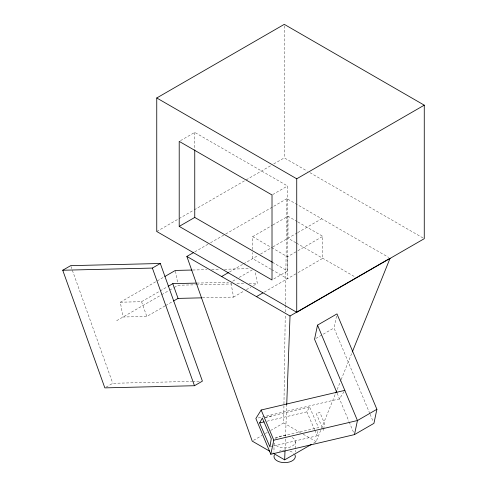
<?xml version="1.0" encoding="UTF-8"?>
<svg xmlns="http://www.w3.org/2000/svg" width="487" height="487" viewBox="0 0 487 487"><rect width="100%" height="100%" fill="white"/><g stroke="black" fill="none" stroke-linecap="round" stroke-linejoin="round"><path stroke-width="0.37" stroke-dasharray="2.44 1.83" d="M270.571 430.508L283.684 422.935L285.242 314.986M285.285 311.942L285.382 305.099M285.394 304.338L286.916 198.672L388.772 257.471M285.029 450.006L285.51 437.131M285.54 436.376L286.721 404.581M323.782 429.041L324.494 423.38L319.892 412.532L316.148 413.445L322.412 427.732M273.609 446.013L317.165 435.78L317.908 431.318M369.81 413.554L334.003 327.976L336.663 315.381M313.518 443.188L316.136 441.672L335.476 393.697M337.187 389.466L340.882 380.292M341.168 379.586L351.973 352.777M266.998 421.206L306.865 411.844L309.58 407.029L318.522 427.604L274.224 438.008M344.066 391.578L339.512 398.865L257.337 418.169M180.507 140.633L194.751 132.409L287.561 185.991L287.561 271.009L272.665 279.605M156.753 231.495L178.443 218.967M179.1 218.59L193.564 210.238M194.222 209.86L245.497 180.257M246.154 179.88L271.131 165.458M273.761 163.936L284.28 157.867L307.285 171.144M272.665 194.587L287.561 185.991M194.757 251.876L207.925 244.273M210.554 242.757L225.037 234.393M225.694 234.016L286.916 198.672M165.038 305.921L146.818 316.44L123.041 317.013L120.332 302.208L164.229 276.866M252.637 249.539L252.637 236.664L272.282 225.323M272.939 224.945L288 216.246L297.192 221.555M120.332 302.208L141.54 301.697L167.571 286.666M116.649 320.702L161.045 295.073M161.696 294.696L168.904 290.538M169.561 290.161L173.494 287.89M174.145 287.513L178.078 285.242L195.439 284.822M165.69 305.544L172.848 301.41M229.389 272.05L242.952 264.216M243.597 263.844L257.879 255.602M260.496 254.092L272.282 247.286M272.939 246.909L297.07 232.975M297.721 232.597L321.7 218.754M232.762 281.151L236.621 278.923M239.19 277.438L252.698 269.64M271.685 247.658L287.452 256.759L297.277 251.091M297.928 250.714L322.814 236.347L322.814 258.311L296.62 273.432M233.383 297.161L243.829 291.129M246.404 289.643L250.908 287.044M253.477 285.559L257.337 283.331L255.17 271.484M264.204 292.145L295.962 273.81M106.063 387.177L112.777 383.299L191.775 381.394M315.844 338.459L334.003 327.976M253.52 440.351L262.049 435.433M265.324 433.54L267.29 432.401M265.281 417.432L309.58 407.029M270.656 446.707L272.872 446.183M265.159 417.475L272.945 415.685M192.73 270.017L207.072 269.67M211.602 269.561L219.905 269.36M224.434 269.25L250.099 268.635M196.906 283.081L228.567 282.314M196.194 284.804L231.672 283.951M236.956 283.824L243.75 283.659M249.034 283.531L257.337 283.331M202.379 297.819L233.541 297.07L230.966 283.002M192.535 381.376L199.372 381.211M309.915 172.66L424.262 238.685M297.849 221.938L322.814 236.347M295.883 242.763L288 238.21L288 216.246M296.534 243.141L356.381 277.693M252.637 236.664L271.028 247.28M272.422 262.268L287.561 271.009M271.028 269.244L252.637 258.627L252.637 252.564M271.685 269.621L287.452 278.728L287.452 256.759M283.684 422.935L300.564 432.681M303.158 434.179L316.136 441.672M322.711 428.414L323.605 430.453M306.865 411.844L314.517 429.625M314.815 430.307L317.165 435.78M370.108 414.254L373.042 421.267M337.162 393.252L348.899 421.292M349.191 421.992L353.586 432.505M141.54 301.697L146.818 316.44M70.932 266.365L112.777 383.299M175.503 271.174L177.81 283.763M295.335 441.77L295.335 452.058M284.28 25.866L284.28 157.867M273.992 443.292L273.992 452.106M194.751 132.409L194.751 149.107M292.176 437.423A10.671 6.161 0 0 1 290.039 447.115A10.671 6.161 0 0 1 274.37 443.413M275.405 438.738A10.671 6.161 0 0 1 287.385 435.841M279.288 451.169A10.671 6.161 0 0 1 281.194 450.664M282.539 450.457A10.671 6.161 0 0 1 283.927 450.347M289.96 451.145A10.671 6.161 0 0 1 293.88 453.385"/><path stroke-width="0.73" d="M272.982 453.099L284.664 459.844L285.005 450.761M286.721 404.581L290.027 316.002L390.087 258.232L352.259 352.071M336.87 392.552L314.547 339.208L317.524 325.127L336.974 313.896L376.895 409.299L373.919 423.373L354.469 434.605L270.809 454.255L273.785 440.181L261.166 410.017L344.82 390.367M354.469 434.605L357.446 420.531L317.524 325.127M335.762 392.991L336.614 390.872M259.62 422.941L262.329 418.126L271.271 438.702L269.914 446.877L259.62 422.941L264.045 421.9M261.166 410.017L255.858 418.516L270.809 454.255M156.753 97.978L284.28 24.35L424.262 105.168L424.262 238.685L296.735 312.313L156.753 231.495L156.753 97.978L296.735 178.796L424.262 105.168M62.738 270.236L70.676 265.652L160.308 263.491L202.409 381.138L194.477 385.722L104.839 387.877L62.738 270.236L152.376 268.075L160.308 263.491M179.21 226.4L272.014 279.982L272.014 194.964L179.21 141.382L179.21 226.4L194.751 217.427L272.422 262.268M269.737 451.23L252.211 441.112L186.856 256.436L193.442 252.637M164.886 276.488L175.369 270.431L191.975 270.035M168.222 286.289L172.782 283.659L196.151 283.099M173.5 301.033L178.053 298.403L201.618 297.837M221.64 276.519L228.744 272.422M256.454 296.62L262.913 292.894M284.664 459.844L311.546 444.327M376.895 409.299L357.446 420.531L273.785 440.181M186.856 256.436L290.027 316.002M172.782 283.659L178.053 298.403M152.376 268.075L194.477 385.722M296.735 178.796L296.735 312.313M194.751 149.868L194.751 217.427M294.958 454.87A10.671 6.161 0 0 1 284.712 462.65A10.671 6.161 0 0 1 274.345 454.919"/></g></svg>
